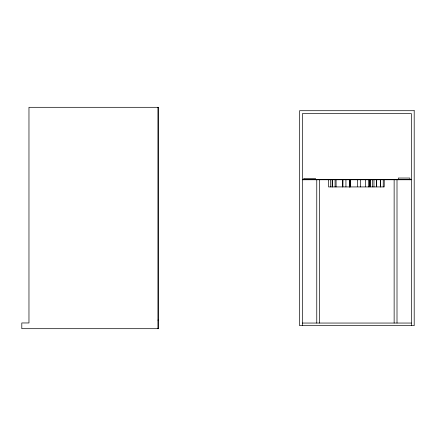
<?xml version="1.0" encoding="UTF-8"?>
<svg xmlns="http://www.w3.org/2000/svg" width="436" height="436" viewBox="0 0 436 436"><rect width="100%" height="100%" fill="white"/><g stroke="black" fill="none" stroke-linecap="round" stroke-linejoin="round"><path stroke-width="0.65" d="M302.437 179.332L411.333 179.332M302.437 179.763L411.333 179.763M350.566 186.924L357.193 186.924M365.194 186.924L357.52 186.924L357.52 179.763M157.925 320.095L158.639 320.095M302.437 323.049L411.333 323.049M411.333 325.648L411.333 113.578L302.437 113.578L302.437 325.648M409.9 179.763L409.9 178.041L398.297 178.041L398.297 179.763M397.005 179.763L397.005 323.049M394.139 179.763L394.139 323.049M384.22 179.763L384.22 186.924L376.693 186.924L376.693 179.763M383.233 179.763L383.233 186.924M380.541 179.763L380.541 186.924M380.317 179.763L380.317 186.924M376.497 179.763L376.497 186.924L370 186.924L370 179.763M373.974 179.763L373.974 186.924M372.513 179.763L372.513 186.924M370.153 179.763L370.153 186.924M369.783 179.763L369.772 186.924L365.439 186.924L365.439 179.763M368.36 179.763L368.36 186.924M360.588 179.763L360.588 186.924M350.299 179.763L350.299 186.924L328.531 186.924L328.531 179.763M350.201 179.763L350.201 186.924M349.988 179.763L349.988 186.924M349.792 179.763L349.792 186.924M349.623 179.763L349.623 186.924M349.53 179.763L349.53 186.924M345.933 179.763L345.933 186.924M342.93 179.763L342.87 186.924M342.734 179.763L342.734 186.924M336.085 179.763L336.085 186.924M335.071 179.763L335.071 186.924M332.379 179.763L332.379 186.924M332.15 179.763L332.15 186.924M330.602 179.763L330.657 186.924M319.632 179.332L319.632 323.049M316.765 179.332L316.765 323.049M315.332 179.763L315.332 178.329L303.87 178.329L303.87 179.763M157.925 107.311L157.925 328.69M158.639 107.311L28.967 107.311L28.967 322.962L21.8 322.962L21.8 328.69L158.639 328.69L158.639 107.311M414.2 110.711L299.57 110.711L299.57 325.648L414.2 325.648L414.2 110.711"/></g></svg>
